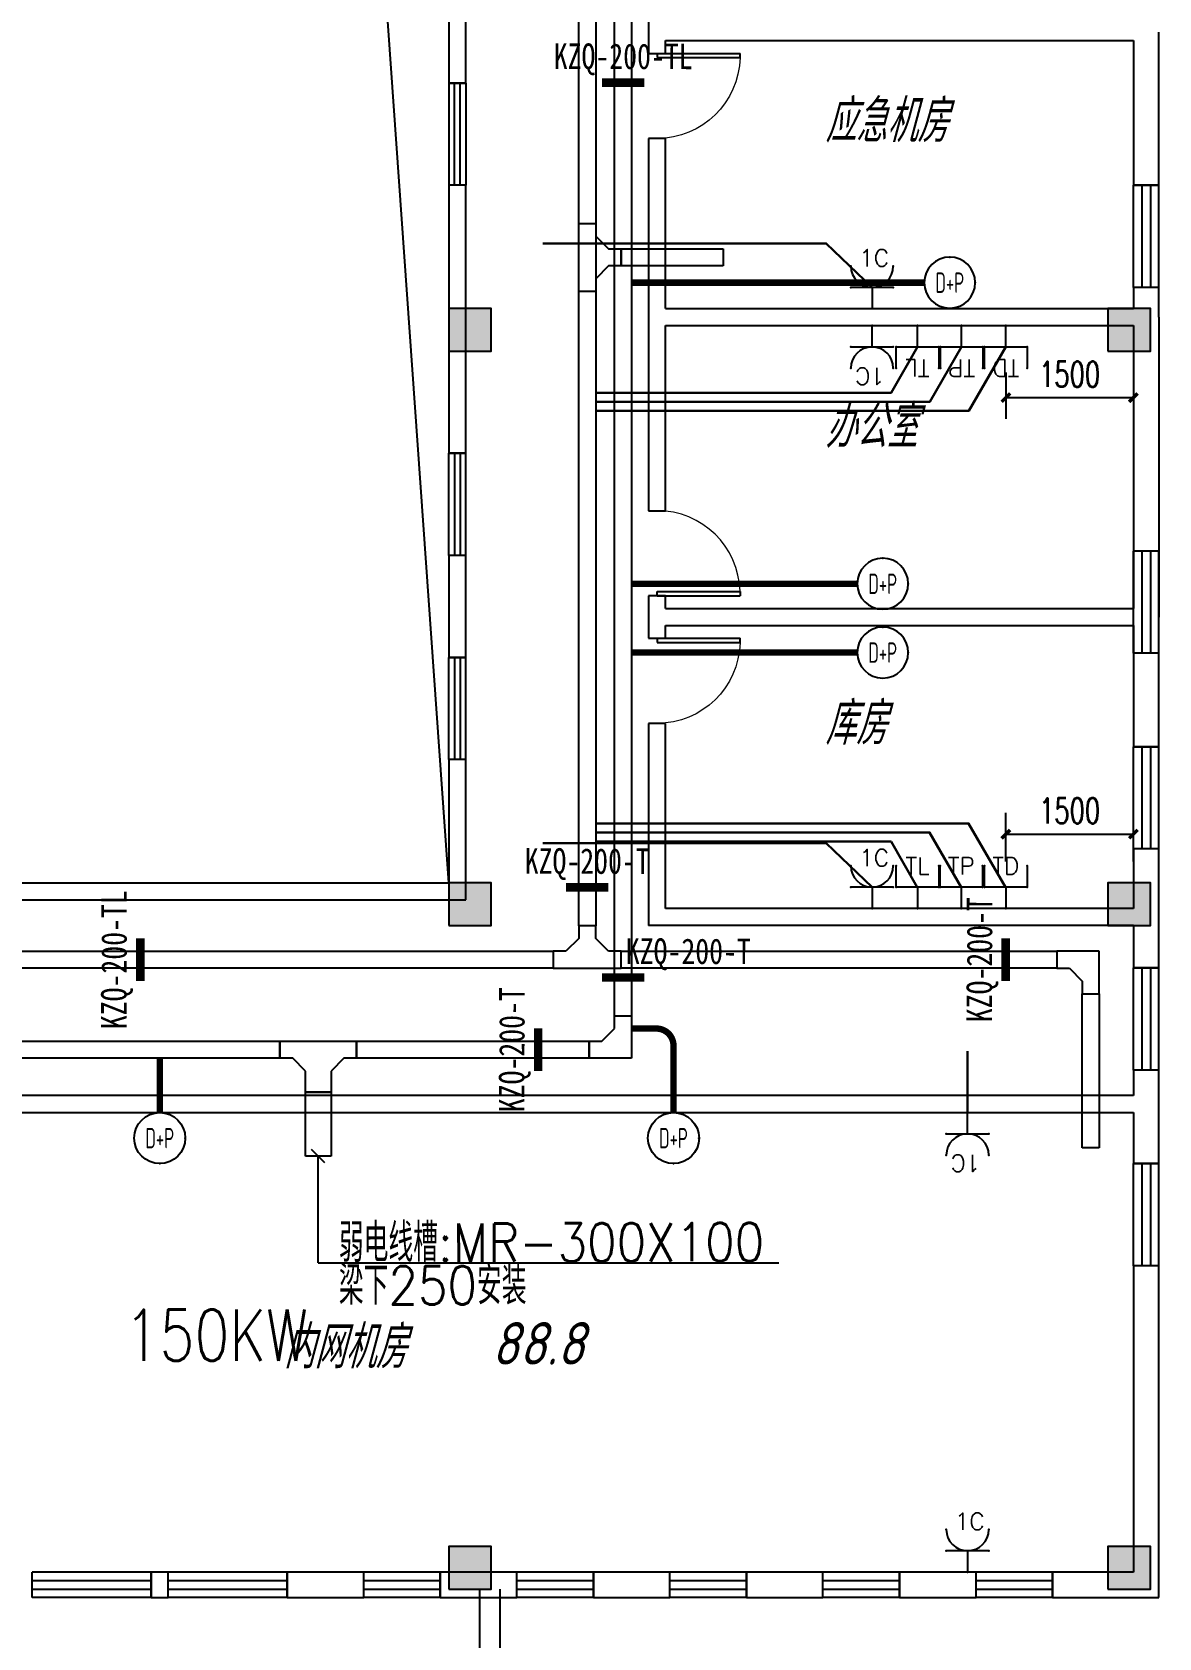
# Model space of a CAD drawing. Extents: x 1398449 to 2142961, y 256969 to 1032940.
# Drawn here: x 1644941 to 1658191, y 693495 to 712369 of the extents above; entities that cross this region are included whole.
import ezdxf
from ezdxf.enums import TextEntityAlignment as Align

# ---------------------------------------------------------------- set-up
doc = ezdxf.new("R2010")
doc.units = 0
doc.header["$LTSCALE"] = 1500
doc.header["$PDSIZE"] = 50
for name, color, linetype in [('1-建筑底图', 8, 'Continuous'), ('CABLETRAY_PDS', 6, 'Continuous'), ('EQUIP-通讯', 3, 'Continuous'), ('TEL_DIM', 3, 'Continuous'), ('UPS电源插座', 1, 'Continuous'), ('WIRE-综合布线', 5, 'Continuous'), ('光纤点位', 3, 'Continuous'), ('内网桥架', 1, 'Continuous'), ('抗震支吊架', 2, 'Continuous'), ('电-标注', 1, 'Continuous'), ('红机电话', 3, 'Continuous'), ('蓝机电话', 3, 'Continuous')]:
    doc.layers.add(name, color=color, linetype=linetype)
doc.layers.add('D-计算', color=232, linetype='Continuous', plot=False)
doc.layers.add('UPS线路', color=5, linetype='Continuous', lineweight=30)
doc.layers.add('内网线路', color=1, linetype='Continuous', lineweight=30)
doc.styles.add('_TCH_DIM_T3', font='SIMPLEX', dxfattribs={"width": 0.705882, "bigfont": 'GBCBIG'})
doc.styles.add('_TEL_ATTDEF', font='GBENOR', dxfattribs={"width": 0.8, "height": 3, "bigfont": 'GBCBIG'})
doc.styles.add('_TEL_DIM', font='SIMPLEX', dxfattribs={"width": 0.8, "height": 3.5, "bigfont": 'HZTXT'})
doc.styles.add('JD', font='simplex.shx', dxfattribs={"width": 0.9, "bigfont": 'gbcbig.shx'})
doc.styles.add('kzcad', font='', dxfattribs={"width": 0.8})
doc.styles.get("Standard").update_dxf_attribs({"font": 'gbeitc.shx', "bigfont": 'gbcbig.shx'})
doc.styles.get('kzcad').set_extended_font_data('SimSun')
doc.linetypes.add('JIEDI', pattern='A,1.25,-0.25,0.25,-0.25,0.625,["/",Standard,S=0.6,R=0,X=0,Y=-0.3],0.625,-0.25,0.25,-0.25', length=4)
doc.dimstyles.new('_TCH_ARCH&&100', dxfattribs={"dimtxt": 297.5, "dimasz": 100, "dimexe": 250, "dimexo": 300, "dimgap": 126.25, "dimtad": 1, "dimdec": 0, "dimzin": 0, "dimdsep": 46, "dimtxsty": '_TCH_DIM_T3', "dimblk": 'ARCHTICK', "dimcen": 0.09, "dimclrt": 7, "dimazin": 2, "dimtfac": 1, "dimtdec": 0, "dimtix": 1, "dimtmove": 2, "dimatfit": 3, "dimfxl": 1, "dimtolj": 1, "dimtzin": 0, "dimarcsym": 0})

# ---------------------------------------------------------------- blocks, each defined once
blk = doc.blocks.new('$TCHSYS$WIN2D')
for p, q in [((-0.5, 0.5), (0.5, 0.5)), ((-0.5, 0.5), (-0.5, -0.5)), ((0.5, 0.5), (0.5, -0.5)), ((0.5, 0.167), (-0.5, 0.167)), ((0.5, -0.167), (-0.5, -0.167)), ((-0.5, -0.5), (0.5, -0.5))]:
    blk.add_line(p, q)
blk = doc.blocks.new('$DorLib2D$00000001')
for p, q in [((0.45, 0.975), (0.5, 0.975)), ((0.45, 0), (0.45, 0.975)), ((0.5, 0), (0.5, 0.975)), ((0.5, 0), (0.45, 0))]:
    blk.add_line(p, q)
at = {"lineweight": 13}
blk.add_arc((0.475, 0), 0.975, 91.4693, 180, dxfattribs=at)
blk = doc.blocks.new('1-二层建筑底图')
at = {"layer": '1-建筑底图'}
h = blk.add_hatch(color=256, dxfattribs=at)
h.dxf.hatch_style = 1
h.paths.add_polyline_path([(1649840.9, 708619.3), (1650340.9, 708619.3), (1650340.9, 709119.3), (1649840.9, 709119.3)])
h = blk.add_hatch(color=256, dxfattribs=at)
h.dxf.hatch_style = 1
h.paths.add_polyline_path([(1657590.9, 708619.3), (1658090.9, 708619.3), (1658090.9, 709119.3), (1657590.9, 709119.3)])
h = blk.add_hatch(color=256, dxfattribs=at)
h.dxf.hatch_style = 1
h.paths.add_polyline_path([(1649840.9, 701869.3), (1650340.9, 701869.3), (1650340.9, 702369.3), (1649840.9, 702369.3)])
h = blk.add_hatch(color=256, dxfattribs=at)
h.dxf.hatch_style = 1
h.paths.add_polyline_path([(1657590.9, 701869.3), (1658090.9, 701869.3), (1658090.9, 702369.3), (1657590.9, 702369.3)])
h = blk.add_hatch(color=256, dxfattribs=at)
h.dxf.hatch_style = 1
h.paths.add_polyline_path([(1649840.9, 694069.3), (1650340.9, 694069.3), (1650340.9, 694569.3), (1649840.9, 694569.3)])
h = blk.add_hatch(color=256, dxfattribs=at)
h.dxf.hatch_style = 1
h.paths.add_polyline_path([(1657590.9, 694069.3), (1658090.9, 694069.3), (1658090.9, 694569.3), (1657590.9, 694569.3)])
for p, q in [((1652191, 714269.3), (1652191, 712369.3)), ((1649841, 712969.3), (1649841, 711769.3)), ((1650041, 711769.3), (1650041, 712969.3)), ((1652191, 712369.3), (1652191, 712119.3)), ((1658191, 710569.3), (1658191, 712369.3)), ((1652191, 712119.3), (1652391, 712119.3)), ((1652391, 712269.3), (1657891, 712269.3)), ((1652391, 712119.3), (1652391, 712269.3)), ((1657891, 712269.3), (1657891, 710569.3)), ((1649841, 711769.3), (1650041, 711769.3)), ((1652391, 711119.3), (1652191, 711119.3)), ((1652191, 711119.3), (1652191, 709019.3)), ((1652391, 709119.3), (1652391, 711119.3)), ((1650041, 710569.3), (1649841, 710569.3)), ((1649841, 710569.3), (1649841, 707419.3)), ((1650041, 707419.3), (1650041, 710569.3)), ((1657891, 710569.3), (1658191, 710569.3)), ((1658191, 709369.3), (1657891, 709369.3)), ((1657891, 709369.3), (1657891, 709119.3)), ((1658191, 709019.3), (1658191, 709369.3)), ((1652391, 709119.3), (1657891, 709119.3)), ((1652191, 709019.3), (1652191, 706744.3)), ((1652391, 708919.3), (1657891, 708919.3)), ((1652391, 706744.3), (1652391, 708919.3)), ((1657891, 708919.3), (1657891, 705594.3)), ((1658191, 709019.3), (1658191, 705494.3)), ((1649841, 707419.3), (1650041, 707419.3)), ((1652191, 706744.3), (1652391, 706744.3)), ((1650041, 706219.3), (1649841, 706219.3)), ((1649841, 706219.3), (1649841, 705019.3)), ((1650041, 705019.3), (1650041, 706219.3)), ((1652391, 705744.3), (1652191, 705744.3)), ((1652191, 705744.3), (1652191, 705494.3)), ((1652391, 705594.3), (1652391, 705744.3)), ((1652391, 705594.3), (1657891, 705594.3)), ((1652191, 705494.3), (1652191, 705244.3)), ((1652391, 705394.3), (1657891, 705394.3)), ((1652391, 705244.3), (1652391, 705394.3)), ((1657891, 705394.3), (1657891, 703969.3)), ((1658191, 703969.3), (1658191, 705494.3)), ((1652191, 705244.3), (1652391, 705244.3)), ((1649841, 705019.3), (1650041, 705019.3)), ((1652391, 704244.3), (1652191, 704244.3)), ((1652191, 704244.3), (1652191, 701869.3)), ((1652391, 702069.3), (1652391, 704244.3)), ((1650041, 703819.3), (1649841, 703819.3)), ((1649841, 703819.3), (1649841, 702369.3)), ((1650041, 702169.3), (1650041, 703819.3)), ((1657891, 703969.3), (1658191, 703969.3)), ((1658191, 702769.3), (1657891, 702769.3)), ((1657891, 702769.3), (1657891, 702069.3)), ((1658191, 701969.3), (1658191, 702769.3)), ((1643040.9, 702369.3), (1649841, 702369.3)), ((1642840.9, 702169.3), (1650041, 702169.3)), ((1657891, 702069.3), (1652391, 702069.3)), ((1658191, 701369.3), (1658191, 701969.3)), ((1657891, 701869.3), (1652191, 701869.3)), ((1657891, 701869.3), (1657891, 701369.3)), ((1657891, 701369.3), (1658191, 701369.3)), ((1658191, 700169.3), (1657891, 700169.3)), ((1657891, 700169.3), (1657891, 699869.3)), ((1658191, 699769.3), (1658191, 700169.3)), ((1657891, 699869.3), (1643691, 699869.3)), ((1643691, 699669.3), (1657891, 699669.3)), ((1657891, 699669.3), (1657891, 699069.3)), ((1658191, 699069.3), (1658191, 699769.3)), ((1657891, 699069.3), (1658191, 699069.3)), ((1658191, 697869.3), (1657891, 697869.3)), ((1657891, 697869.3), (1657891, 694269.3)), ((1658191, 693969.3), (1658191, 697869.3)), ((1646541, 694269.3), (1646341, 694269.3)), ((1646341, 694269.3), (1646341, 693969.3)), ((1646541, 693969.3), (1646541, 694269.3)), ((1648841, 694269.3), (1647941, 694269.3)), ((1647941, 694269.3), (1647941, 693969.3)), ((1648841, 693969.3), (1648841, 694269.3)), ((1650641, 694269.3), (1649741, 694269.3)), ((1649741, 694269.3), (1649741, 693969.3)), ((1650641, 693969.3), (1650641, 694269.3)), ((1652441, 694269.3), (1651541, 694269.3)), ((1651541, 694269.3), (1651541, 693969.3)), ((1652441, 693969.3), (1652441, 694269.3)), ((1654241, 694269.3), (1653341, 694269.3)), ((1653341, 694269.3), (1653341, 693969.3)), ((1654241, 693969.3), (1654241, 694269.3)), ((1656041, 694269.3), (1655141, 694269.3)), ((1655141, 694269.3), (1655141, 693969.3)), ((1656041, 693969.3), (1656041, 694269.3)), ((1657891, 694269.3), (1656941, 694269.3)), ((1656941, 694269.3), (1656941, 693969.3)), ((1646341, 693969.3), (1646541, 693969.3)), ((1647941, 693969.3), (1648841, 693969.3)), ((1649741, 693969.3), (1650641, 693969.3)), ((1651541, 693969.3), (1652441, 693969.3)), ((1653341, 693969.3), (1654241, 693969.3)), ((1655141, 693969.3), (1656041, 693969.3)), ((1656941, 693969.3), (1658191, 693969.3))]:
    blk.add_line(p, q, dxfattribs=at)
for points in [[(1649841, 702369.3), (1648514.9, 721080), (1643041, 722269.3)], [(1650440.9, 694069.3), (1650440.9, 692069.3), (1642440.9, 692069.3), (1642440.9, 694069.3)], [(1650200.9, 694069.3), (1650200.9, 692309.3), (1642680.9, 692309.3), (1642680.9, 694069.3)]]:
    blk.add_lwpolyline(points, dxfattribs=at)
for points in [[(1649840.9, 708619.3), (1650340.9, 708619.3), (1650340.9, 709119.3), (1649840.9, 709119.3)], [(1657590.9, 708619.3), (1658090.9, 708619.3), (1658090.9, 709119.3), (1657590.9, 709119.3)], [(1649840.9, 701869.3), (1650340.9, 701869.3), (1650340.9, 702369.3), (1649840.9, 702369.3)], [(1657590.9, 701869.3), (1658090.9, 701869.3), (1658090.9, 702369.3), (1657590.9, 702369.3)], [(1649840.9, 694069.3), (1650340.9, 694069.3), (1650340.9, 694569.3), (1649840.9, 694569.3)], [(1657590.9, 694069.3), (1658090.9, 694069.3), (1658090.9, 694569.3), (1657590.9, 694569.3)]]:
    blk.add_lwpolyline(points, close=True, dxfattribs=at)
for name, p, xscale, yscale, zscale, rotation in [('$DorLib2D$00000001', (1652291, 711619.3), -1000.000000000003, 1000.000000000003, 199.9999999178108, 270.0000000184892), ('$TCHSYS$WIN2D', (1649941, 711169.3), 1200, 200.0000000006985, -1200, 270), ('$TCHSYS$WIN2D', (1658041, 709969.3), -1200, 300, -1200, 270), ('$TCHSYS$WIN2D', (1649941, 706819.3), -1200, 200.0000000006985, 1200, 270), ('$DorLib2D$00000001', (1652291, 706244.3), 1000, 1000, 199.9999999178108, 270.0000000184889), ('$TCHSYS$WIN2D', (1658041, 705669.3), -1200, 300, -1200, 270), ('$DorLib2D$00000001', (1652291, 704744.3), -1000, 1000, -1000, 270.000000018487), ('$TCHSYS$WIN2D', (1649941, 704419.3), -1200, 200.0000000006985, 1200, 270), ('$TCHSYS$WIN2D', (1658041, 703369.3), -1200, 300, -1200, 270), ('$TCHSYS$WIN2D', (1658041, 700769.3), -1200, 300, -1200, 270), ('$TCHSYS$WIN2D', (1658041, 698469.3), -1200, 300, -1200, 270), ('$TCHSYS$WIN2D', (1645641, 694119.3), 1400, 300, -1400, 180), ('$TCHSYS$WIN2D', (1647241, 694119.3), 1400, 300, -1400, 180), ('$TCHSYS$WIN2D', (1649291, 694119.3), 900, 300, -900, 180), ('$TCHSYS$WIN2D', (1651091, 694119.3), 900, 300, -900, 180), ('$TCHSYS$WIN2D', (1652891, 694119.3), 900, 300, -900, 180), ('$TCHSYS$WIN2D', (1654691, 694119.3), 900, 300, -900, 180), ('$TCHSYS$WIN2D', (1656491, 694119.3), 900, 300, -900, 180)]:
    blk.add_blockref(name, p, dxfattribs=dict(at, xscale=xscale, yscale=yscale, zscale=zscale, rotation=rotation))
for s, p in [('应急机房', (1654264.3, 711075.2)), ('办公室', (1654264.3, 707484.5)), ('库房', (1654264.3, 703995.4)), ('内网机房', (1647895.1, 696663.4)), ('88.8', (1650344.9, 696707.1))]:
    blk.add_text(s, height=500, dxfattribs=at).set_placement(p)
blk = doc.blocks.new('$equip_U$00000080(win7-PC-hzk)')
blk.add_circle((0, 0.5), 0.5)
for p in [(0, 0.999), (-0.5, 0.5), (0.5, 0.5)]:
    blk.add_point(p)
at = {"color": 7, "style": '_TEL_DIM', "width": 0.7}
blk.add_attdef('$TEXT$', text='', height=0.4, dxfattribs=at).set_placement((0, 0.5), align=Align.MIDDLE_CENTER)
at = {"color": 7, "style": '_TEL_DIM', "flags": 1}
for tag in ['A', 'REMARK']:
    blk.add_attdef(tag, text='', height=0.00002, dxfattribs=at).set_placement((0, 0), align=Align.MIDDLE_CENTER)
blk = doc.blocks.new('$equip_U$00000080(CLOUBAN)')
blk.add_circle((0, 0.5), 0.5)
for p in [(0, 0.999), (-0.5, 0.5), (0.5, 0.5)]:
    blk.add_point(p)
at = {"color": 7, "style": '_TEL_DIM', "width": 0.7}
blk.add_attdef('$TEXT$', text='', height=0.4, dxfattribs=at).set_placement((0, 0.5), align=Align.MIDDLE_CENTER)
at = {"color": 7, "style": '_TEL_DIM', "flags": 1}
for tag in ['A', 'REMARK']:
    blk.add_attdef(tag, text='', height=0.00002, dxfattribs=at).set_placement((0, 0), align=Align.MIDDLE_CENTER)
blk = doc.blocks.new('$equip$00001867')
for p, q in [((-0.5, 0.499), (-0.5, 0.999)), ((0.5, 0.999), (0.5, 0.499)), ((0.5, 0.499), (-0.5, 0.499)), ((0, 0.5), (0, 0))]:
    blk.add_line(p, q)
for p in [(-0.5, 0.999), (0.5, 0.999), (-0.5, 0.499), (0.5, 0.499), (0, 0)]:
    blk.add_point(p)
at = {"color": 7, "style": '_TEL_DIM'}
blk.add_attdef('$TEXT$', text='', height=0.4, dxfattribs=at).set_placement((0, 0.999), align=Align.MIDDLE_CENTER)
at = {"color": 7, "style": '_TEL_DIM', "flags": 1}
blk.add_attdef('A', text='', height=0.00002, dxfattribs=at).set_placement((0, 0), align=Align.MIDDLE_CENTER)
blk = doc.blocks.new('$equip$00002670')
for p, q in [((-0.5, 0.499), (-0.5, 0.999)), ((0.5, 0.999), (0.5, 0.499)), ((0.5, 0.499), (-0.5, 0.499)), ((0, 0.5), (0, 0))]:
    blk.add_line(p, q)
for p in [(-0.5, 0.999), (0.5, 0.999), (-0.5, 0.499), (0.5, 0.499), (0, 0)]:
    blk.add_point(p)
at = {"color": 7, "style": '_TEL_DIM'}
blk.add_attdef('$TEXT$', text='', height=0.4, dxfattribs=at).set_placement((0, 0.999), align=Align.MIDDLE_CENTER)
at = {"color": 7, "style": '_TEL_DIM', "flags": 1}
blk.add_attdef('A', text='', height=0.000025, dxfattribs=at).set_placement((0, 0), align=Align.MIDDLE_CENTER)
blk = doc.blocks.new('$equip$00002166')
for p, q in [((0.5, 0.5), (-0.5, 0.5)), ((0, 0.5), (0, 0))]:
    blk.add_line(p, q)
blk.add_arc((0, 1), 0.5, 180, 0)
for p in [(-0.5, 1), (0.5, 1), (-0.5, 0.5), (0.5, 0.5), (0, 0)]:
    blk.add_point(p)
at = {"color": 7, "style": '_TEL_DIM'}
blk.add_attdef('$TEXT$', text='', height=0.4, dxfattribs=at).set_placement((0.049, 1.191), align=Align.MIDDLE_CENTER)
at = {"color": 7, "style": '_TEL_DIM', "flags": 1}
blk.add_attdef('A', text='', height=0.00002, dxfattribs=at).set_placement((0, 0), align=Align.MIDDLE_CENTER)
blk = doc.blocks.new('_ArchTick')
at = {"color": 0, "linetype": 'ByBlock', "const_width": 0.4}
blk.add_lwpolyline([(-0.5, -0.5), (0.5, 0.5)], dxfattribs=at)
blk = doc.blocks.new('*D1186')
at = {"layer": 'Defpoints', "color": 0, "transparency": 16777216}
for p in [(1657891, 702942), (1656391, 702319), (1657891, 702319)]:
    blk.add_point(p, dxfattribs=at)
at = {"layer": 'TEL_DIM', "color": 0, "lineweight": -2, "transparency": 16777216}
for p, q in [((1656391, 702619), (1656391, 703192)), ((1657891, 702619), (1657891, 703192)), ((1656391, 702942), (1657891, 702942))]:
    blk.add_line(p, q, dxfattribs=at)
at = {"layer": 'TEL_DIM', "color": 0, "lineweight": -2, "transparency": 16777216, "xscale": 100, "yscale": 100, "zscale": 100, "rotation": 180}
blk.add_blockref('_ArchTick', (1656391, 702942), dxfattribs=at)
at = {"layer": 'TEL_DIM', "color": 0, "lineweight": -2, "transparency": 16777216, "xscale": 100, "yscale": 100, "zscale": 100}
blk.add_blockref('_ArchTick', (1657891, 702942), dxfattribs=at)
at = {"layer": 'TEL_DIM', "color": 7, "transparency": 16777216, "insert": (1657141, 703217), "char_height": 297.5, "attachment_point": 5, "style": '_TCH_DIM_T3'}
blk.add_mtext('\\A1;1500', dxfattribs=at)
blk = doc.blocks.new('*D1187')
at = {"layer": 'Defpoints', "color": 0, "transparency": 16777216}
for p in [(1656391, 708670), (1657891, 708670), (1657891, 708073)]:
    blk.add_point(p, dxfattribs=at)
at = {"layer": 'TEL_DIM', "color": 0, "lineweight": -2, "transparency": 16777216}
for p, q in [((1656391, 708370), (1656391, 707823)), ((1657891, 708370), (1657891, 707823)), ((1656391, 708073), (1657891, 708073))]:
    blk.add_line(p, q, dxfattribs=at)
at = {"layer": 'TEL_DIM', "color": 0, "lineweight": -2, "transparency": 16777216, "xscale": 100, "yscale": 100, "zscale": 100, "rotation": 180}
blk.add_blockref('_ArchTick', (1656391, 708073), dxfattribs=at)
at = {"layer": 'TEL_DIM', "color": 0, "lineweight": -2, "transparency": 16777216, "xscale": 100, "yscale": 100, "zscale": 100}
blk.add_blockref('_ArchTick', (1657891, 708073), dxfattribs=at)
at = {"layer": 'TEL_DIM', "color": 7, "transparency": 16777216, "insert": (1657141, 708348), "char_height": 297.5, "attachment_point": 5, "style": '_TCH_DIM_T3'}
blk.add_mtext('\\A1;1500', dxfattribs=at)

msp = doc.modelspace()

# ---------------------------------------------------------------- linework, layer by layer
at = {"layer": 'CABLETRAY_PDS'}
for p, q in [((1651791, 700658), (1651791, 722892.6)), ((1651991, 722892.6), (1651991, 700502.8)), ((1651791, 700658), (1651791, 700808)), ((1651791, 700808), (1651991, 700808)), ((1651991, 700808), (1651991, 700308)), ((1651641, 700508), (1651791, 700658)), ((1641949.5, 700508), (1647855.8, 700508)), ((1647855.8, 700508), (1647855.8, 700308)), ((1647855.8, 700508), (1648755.8, 700508)), ((1647855.8, 700308), (1647855.8, 700508)), ((1648755.8, 700308), (1648755.8, 700508)), ((1648755.8, 700508), (1651491, 700508)), ((1648755.8, 700508), (1648755.8, 700308)), ((1651491, 700308), (1651491, 700508)), ((1651491, 700508), (1651641, 700508)), ((1651491, 700508), (1651491, 700308)), ((1647855.8, 700308), (1641949.5, 700308)), ((1648005.8, 700308), (1647855.8, 700308)), ((1648155.8, 700158), (1648005.8, 700308)), ((1648605.8, 700308), (1648455.8, 700158)), ((1648755.8, 700308), (1648605.8, 700308)), ((1651491, 700308), (1648755.8, 700308)), ((1651991, 700308), (1651491, 700308)), ((1648155.8, 699908), (1648155.8, 700158)), ((1648455.8, 700158), (1648455.8, 699908)), ((1648155.8, 699908), (1648455.8, 699908)), ((1648155.8, 699156.9), (1648155.8, 699908)), ((1648455.8, 699908), (1648155.8, 699908)), ((1648455.8, 699908), (1648455.8, 699156.9)), ((1648455.8, 699156.9), (1648155.8, 699156.9))]:
    msp.add_line(p, q, dxfattribs=at)
at = {"layer": 'UPS线路', "lineweight": 30}
for points in [[(1654817.9, 709369.3), (1654278.8, 709886.1), (1650945.8, 709886.1)], [(1654817.9, 702319.3), (1654278.8, 702836.1), (1650945.8, 702836.1)], [(1655941, 699669.3), (1655941, 700392)]]:
    msp.add_lwpolyline(points, dxfattribs=at)
at = {"layer": 'WIRE-综合布线', "linetype": 'Continuous', "const_width": 75}
for points in [[(1655432.6, 709424.2), (1651990.3, 709424.2)], [(1654644, 705884.9), (1651991, 705884.9)], [(1654644, 705076.2), (1651991, 705076.2)], [(1646442.4, 700308), (1646442.4, 699669.3)]]:
    msp.add_lwpolyline(points, dxfattribs=at)
msp.add_lwpolyline([(1652483, 699669.3), (1652483, 700457, 0.4142136), (1652283, 700657), (1651991, 700657)], format="xyb", dxfattribs=at)
at = {"layer": '内网桥架'}
for p, q in [((1651368.2, 701866.2), (1651368.2, 717242.5)), ((1651568.2, 717242.5), (1651568.2, 701866.2)), ((1651368.2, 709321.3), (1651368.2, 710121.3)), ((1651368.2, 710121.3), (1651568.2, 710121.3)), ((1651568.2, 710121.3), (1651568.2, 709971.3)), ((1651568.2, 709971.3), (1651718.2, 709821.3)), ((1651718.2, 709821.3), (1651868.2, 709821.3)), ((1651868.2, 709621.3), (1651868.2, 709821.3)), ((1651868.2, 709821.3), (1653068.4, 709821.2)), ((1651868.2, 709821.3), (1651868.2, 709621.3)), ((1653068.4, 709821.2), (1653068.4, 709621.2)), ((1651718.2, 709621.3), (1651568.2, 709471.3)), ((1651868.2, 709621.3), (1651718.2, 709621.3)), ((1653068.4, 709621.2), (1651868.2, 709621.3)), ((1651568.2, 709321.3), (1651368.2, 709321.3)), ((1651568.2, 709471.3), (1651568.2, 709321.3)), ((1651568.2, 701866.2), (1651368.2, 701866.2)), ((1651368.2, 701866.2), (1651368.2, 701716.2)), ((1651568.2, 701866.2), (1651368.2, 701866.2)), ((1651568.2, 701716.2), (1651568.2, 701866.2)), ((1641597.9, 701566.2), (1651068.2, 701566.2)), ((1651218.2, 701566.2), (1651068.2, 701566.2)), ((1651068.2, 701566.2), (1651068.2, 701366.2)), ((1651068.2, 701566.2), (1651068.2, 701366.2)), ((1651368.2, 701716.2), (1651218.2, 701566.2)), ((1651718.2, 701566.2), (1651568.2, 701716.2)), ((1651868.2, 701566.2), (1651718.2, 701566.2)), ((1651868.2, 701366.2), (1651868.2, 701566.2)), ((1651868.2, 701566.2), (1656989.9, 701566.2)), ((1651868.2, 701366.2), (1651868.2, 701566.2)), ((1656989.9, 701566.2), (1656989.9, 701366.2)), ((1657489.9, 701566.2), (1656989.9, 701566.2)), ((1656989.9, 701566.2), (1656989.9, 701366.2)), ((1657489.9, 701066.2), (1657489.9, 701566.2)), ((1651068.2, 701366.2), (1641597.9, 701366.2)), ((1651068.2, 701366.2), (1651868.2, 701366.2)), ((1656989.9, 701366.2), (1651868.2, 701366.2)), ((1656989.9, 701366.2), (1657139.9, 701366.2)), ((1657139.9, 701366.2), (1657289.9, 701216.2)), ((1657289.9, 701216.2), (1657289.9, 701066.2)), ((1657289.9, 699257.1), (1657289.9, 701066.2)), ((1657289.9, 701066.2), (1657489.9, 701066.2)), ((1657289.9, 701066.2), (1657489.9, 701066.2)), ((1657489.9, 701066.2), (1657489.9, 699257.1)), ((1657489.9, 699257.1), (1657289.9, 699257.1))]:
    msp.add_line(p, q, dxfattribs=at)
at = {"layer": '内网线路'}
for points in [[(1655352.7, 708669.6), (1655044.5, 708131.4), (1651568.2, 708131.4)], [(1655871, 708669.6), (1655498.5, 708025.1), (1651568.2, 708025.1)], [(1656391, 708669.6), (1655957.1, 707919.3), (1651568.2, 707919.3)], [(1656387.3, 702318.8), (1655953.5, 703069.1), (1651568.2, 703069.1)], [(1655867.3, 702318.8), (1655494.8, 702963.3), (1651568.2, 702963.3)], [(1655349, 702318.8), (1655040.8, 702857), (1651568.2, 702857)]]:
    msp.add_lwpolyline(points, dxfattribs=at)
at = {"layer": '抗震支吊架', "color": 2, "const_width": 100}
for points in [[(1651641, 711775.3), (1652141, 711775.3)], [(1651641, 701258), (1652141, 701258)], [(1650891, 700158), (1650891, 700658)]]:
    msp.add_lwpolyline(points, dxfattribs=at)
at = {"layer": '抗震支吊架', "color": 5, "const_width": 100}
for points in [[(1651218.2, 702316.2), (1651718.2, 702316.2)], [(1646213.3, 701216.2), (1646213.3, 701716.2)], [(1656389.9, 701216.2), (1656389.9, 701716.2)]]:
    msp.add_lwpolyline(points, dxfattribs=at)
at = {"layer": '电-标注'}
for p, q in [((1648383.9, 699079), (1648227.6, 699235.3)), ((1648305.8, 697902.8), (1648305.8, 699156.9))]:
    msp.add_line(p, q, dxfattribs=at)
msp.add_lwpolyline([(1648305.8, 697902.8), (1653719.9, 697902.8)], dxfattribs=at)

# ---------------------------------------------------------------- block references
at = {"layer": '1-建筑底图', "linetype": 'JIEDI'}
msp.add_blockref('1-二层建筑底图', (0, 0), dxfattribs=at)
at = {"layer": 'EQUIP-通讯', "linetype": 'JIEDI'}
ref = msp.add_blockref('$equip_U$00000080(win7-PC-hzk)', (1655732.3, 709124.5), dxfattribs=dict(at, xscale=-600, yscale=600, zscale=600))
ref.add_attrib('$TEXT$', 'D+P', dxfattribs={"layer": '0', "color": 7, "height": 240, "style": '_TEL_ATTDEF', "width": 0.7}).set_placement((1655732.3, 709424.2), align=Align.MIDDLE_CENTER)
ref = msp.add_blockref('$equip_U$00000080(win7-PC-hzk)', (1654943.7, 705585.2), dxfattribs=dict(at, xscale=-600, yscale=600, zscale=600))
ref.add_attrib('$TEXT$', 'D+P', dxfattribs={"layer": '0', "color": 7, "height": 240, "style": '_TEL_ATTDEF', "width": 0.7}).set_placement((1654943.7, 705884.9), align=Align.MIDDLE_CENTER)
ref = msp.add_blockref('$equip_U$00000080(win7-PC-hzk)', (1654943.7, 704776.5), dxfattribs=dict(at, xscale=-600, yscale=600, zscale=600))
ref.add_attrib('$TEXT$', 'D+P', dxfattribs={"layer": '0', "color": 7, "height": 240, "style": '_TEL_ATTDEF', "width": 0.7}).set_placement((1654943.7, 705076.2), align=Align.MIDDLE_CENTER)
ref = msp.add_blockref('$equip_U$00000080(CLOUBAN)', (1646142.7, 699369.6), dxfattribs=dict(at, xscale=600, yscale=600, zscale=600, rotation=270))
ref.add_attrib('$TEXT$', 'D+P', dxfattribs={"layer": '0', "color": 7, "height": 240, "style": '_TEL_ATTDEF', "width": 0.7}).set_placement((1646442.4, 699369.6), align=Align.MIDDLE_CENTER)
ref = msp.add_blockref('$equip_U$00000080(CLOUBAN)', (1652183.3, 699369.6), dxfattribs=dict(at, xscale=600, yscale=600, zscale=600, rotation=270))
ref.add_attrib('$TEXT$', 'D+P', dxfattribs={"layer": '0', "color": 7, "height": 240, "style": '_TEL_ATTDEF', "width": 0.7}).set_placement((1652483, 699369.6), align=Align.MIDDLE_CENTER)
at = {"layer": 'UPS电源插座', "xscale": 500, "yscale": 500, "zscale": 500}
for p in [(1654817.9, 709119.3), (1654817.9, 702069.3), (1655941, 694269.3)]:
    msp.add_blockref('$equip$00002166', p, dxfattribs=at).add_auto_attribs({'$TEXT$': '1C'})
at = {"layer": 'UPS电源插座', "xscale": 500, "yscale": 500, "zscale": 500, "rotation": 180.0000000309972}
for p in [(1654817.9, 708919.3), (1655941, 699669.3)]:
    msp.add_blockref('$equip$00002166', p, dxfattribs=at).add_auto_attribs({'$TEXT$': '1C'})
at = {"layer": '光纤点位', "xscale": 500, "yscale": 500, "zscale": 500, "rotation": 180}
msp.add_blockref('$equip$00002670', (1656391, 708919.3), dxfattribs=at).add_auto_attribs({'$TEXT$': 'TD'})
at = {"layer": '光纤点位', "xscale": 500, "yscale": 500, "zscale": 500}
msp.add_blockref('$equip$00002670', (1656391, 702069.3), dxfattribs=at).add_auto_attribs({'$TEXT$': 'TD'})
at = {"layer": '红机电话', "xscale": 500, "yscale": 500, "zscale": 500, "rotation": 180}
msp.add_blockref('$equip$00001867', (1655871, 708919.3), dxfattribs=at).add_auto_attribs({'$TEXT$': 'TP'})
at = {"layer": '红机电话', "xscale": 500, "yscale": 500, "zscale": 500}
msp.add_blockref('$equip$00001867', (1655867.3, 702069.3), dxfattribs=at).add_auto_attribs({'$TEXT$': 'TP'})
at = {"layer": '蓝机电话', "xscale": 500, "yscale": 500, "zscale": 500, "rotation": 180}
msp.add_blockref('$equip$00001867', (1655352.7, 708919.3), dxfattribs=at).add_auto_attribs({'$TEXT$': 'TL'})
at = {"layer": '蓝机电话', "xscale": 500, "yscale": 500, "zscale": 500}
msp.add_blockref('$equip$00001867', (1655352.7, 702069.3), dxfattribs=at).add_auto_attribs({'$TEXT$': 'TL'})

# ---------------------------------------------------------------- texts
at = {"layer": 'D-计算', "style": '_TEL_DIM', "width": 0.8}
msp.add_text('150KW', height=600, dxfattribs=at).set_placement((1646026.9, 696753.5))
at = {"layer": '抗震支吊架', "color": 2, "style": 'kzcad', "width": 0.8}
for s, rotation, p in [('KZQ-200-TL', 359.88539, (1651891, 711935.3)), ('KZQ-200-T', 359.88539, (1652657.2, 701416.5)), ('KZQ-200-T', 89.88539, (1650731, 700408))]:
    msp.add_text(s, height=300, rotation=rotation, dxfattribs=at).set_placement(p, align=Align.CENTER)
at = {"layer": '抗震支吊架', "color": 5, "style": 'kzcad', "width": 0.8}
for s, rotation, p in [('KZQ-200-T', 359.88539, (1651468.2, 702476.2)), ('KZQ-200-TL', 89.88539, (1646053.3, 701466.2)), ('KZQ-200-T', 89.88539, (1656229.9, 701466.2))]:
    msp.add_text(s, height=300, rotation=rotation, dxfattribs=at).set_placement(p, align=Align.CENTER)
at = {"layer": '电-标注', "style": 'JD', "width": 0.9}
for s, p in [('弱电线槽:MR-300X100', (1648548.1, 697913.6)), ('梁下250安装 ', (1648548.1, 697411.4))]:
    msp.add_text(s, height=450, rotation=0.10914, dxfattribs=at).set_placement(p)

# ---------------------------------------------------------------- dimensions: what is measured, and where the dimension line sits
at = {"layer": 'TEL_DIM'}
for p1, p2, distance, picture, middle in [((1656391, 708669.6), (1657891, 708669.6), -596.7, '*D1187', (1657141, 708347.8)), ((1656391, 702319.1), (1657891, 702319.1), 622.8, '*D1186', (1657141, 703216.8))]:
    dim = msp.add_aligned_dim(p1=p1, p2=p2, distance=distance, dimstyle='_TCH_ARCH&&100', dxfattribs=at)
    dim.commit()
    dim.dimension.update_dxf_attribs({"geometry": picture, "text_midpoint": middle})

doc.saveas('drawing.dxf')
